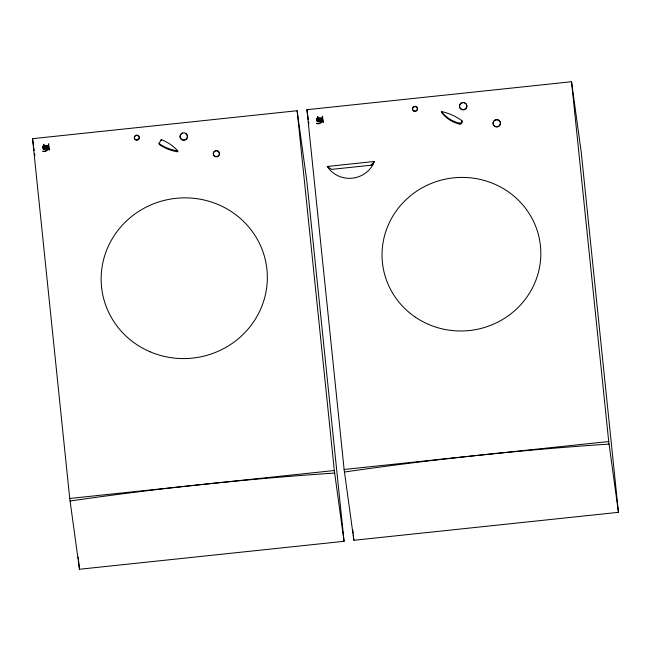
<?xml version="1.0" encoding="UTF-8"?>
<svg xmlns="http://www.w3.org/2000/svg" width="651" height="651" viewBox="0 0 651 651"><rect width="100%" height="100%" fill="white"/><g stroke="black" fill="none" stroke-linecap="round" stroke-linejoin="round"><path stroke-width="0.98" d="M159.015 143.464L161.228 139.607A42.535 41.086 -7.8 0 1 177.756 150.877L177.886 151.821A42.535 41.086 -7.8 0 1 159.145 144.408L159.015 143.464A42.535 41.086 -7.8 0 0 177.756 150.877M370.94 165.224L374.415 161.489L327.25 166.469L331.636 169.374L372.901 165.012M32.55 138.671L297.141 110.727L306.881 181.515L344.062 541.307L79.471 569.259L69.73 498.471L32.55 138.671L33.51 145.653M306.938 109.694L571.529 81.741L581.27 152.529L618.45 512.329L353.859 540.273L344.119 469.485L306.938 109.694L308.314 119.662M69.73 498.471L334.321 470.527L344.062 541.307M344.119 469.485L608.718 441.541L618.45 512.329M461.99 120.769L462.12 121.713A2.222 2.148 -7.8 0 1 459.337 124.04A32.363 31.256 -7.8 0 1 441.533 112.477L441.402 111.524A53.317 51.494 -7.8 0 1 461.99 120.769A2.222 2.148 -7.8 0 1 459.207 123.096L459.337 124.04M308.59 121.656L308.859 123.649M161.228 139.607L161.358 140.551M33.787 147.647L34.194 150.633M34.609 153.628L34.877 155.622M571.529 81.741L608.718 441.541M352.818 530.166L353.127 533.202M353.338 535.22L353.859 540.273M297.141 110.727L334.321 470.527M78.218 557.126L78.421 559.152M78.633 561.17L79.471 569.259M374.415 161.489A26.414 25.511 -7.8 0 1 352.297 178.187A26.414 25.511 -7.8 0 1 327.25 166.469M414.744 106.666A2.466 2.376 -7.8 0 1 417.307 109.799A2.466 2.376 -7.8 0 1 413.271 110.751A2.466 2.376 -7.8 0 1 414.117 106.813M344.469 472.016A902.921 233.693 -5.9 0 1 609.059 444.072M466.653 105.039A3.694 3.572 -7.8 0 1 463.089 109.905A3.694 3.572 -7.8 0 1 459.826 104.901M460.338 104.103A3.694 3.572 -7.8 0 1 461.038 103.452M461.885 103.004A3.694 3.572 -7.8 0 1 462.828 102.785M463.789 102.801A3.694 3.572 -7.8 0 1 464.716 103.061M465.53 103.55A3.694 3.572 -7.8 0 1 466.197 104.217M70.08 501.001A902.921 233.693 -5.9 0 1 334.671 473.049M216.75 150.918A3.076 2.978 -7.8 0 1 219.249 154.954A3.076 2.978 -7.8 0 1 214.553 156.281A3.076 2.978 -7.8 0 1 214.488 151.561M215.18 151.154A3.076 2.978 -7.8 0 1 215.953 150.934M459.207 123.096A32.363 31.256 -7.8 0 1 441.402 111.524M185.559 133.553A3.694 3.572 -7.8 0 1 186.813 138.663A3.694 3.572 -7.8 0 1 181.426 139.477A3.694 3.572 -7.8 0 1 181.108 134.22M181.865 133.634A3.694 3.572 -7.8 0 1 182.752 133.26M138.378 135.945A2.466 2.376 -7.8 0 1 137.686 140.022A2.466 2.376 -7.8 0 1 134.391 137.442M134.57 136.848A2.466 2.376 -7.8 0 1 137.833 135.628M46.595 146.565C45.985 147.94 47.971 150.658 48.239 148.07L47.417 148.469L47.1 147.622C49.858 148.225 46.66 143.326 46.595 146.565M320.504 118.832C319.885 120.207 321.879 122.925 322.139 120.337L321.317 120.736L321 119.89C323.759 120.492 320.561 115.585 320.504 118.832M42.73 146.597C42.274 148.574 43.625 150.039 44.146 149.527L44.553 149.486L44.024 144.359L43.584 144.4C44.65 147.207 43.121 144.872 42.73 146.597M316.63 118.864C316.174 120.842 317.525 122.307 318.046 121.794L318.453 121.753L317.924 116.627L317.485 116.667C318.551 119.475 317.021 117.139 316.63 118.864M43.951 148.2C42.738 150.405 43.487 143.716 43.951 148.2M317.851 120.468C316.638 122.673 317.387 115.984 317.851 120.468M45.895 148.159L45.529 148.68L45.033 145.678L44.593 145.726C44.227 148.168 45.326 149.811 46.075 149.323L46.49 149.282L46.099 145.564L45.66 145.612L45.895 148.159M319.796 120.427L319.429 120.948L318.933 117.945L318.494 117.994C318.127 120.435 319.234 122.079 319.975 121.591L320.39 121.55L319.999 117.831L319.56 117.88L319.796 120.427M47.075 146.369L47.051 147.02L47.702 146.955L47.075 146.369M320.976 118.637L320.951 119.288L321.61 119.223L320.976 118.637M48.662 143.969L48.158 145.352L49.183 149.087L48.662 143.969M322.562 116.236L322.058 117.619L323.083 121.355L322.562 116.236M323.49 122.095L323.165 121.892A1.815 1.75 -7.8 0 0 320.715 122.144A4.077 3.939 -7.8 0 1 316.581 123.373L317.102 123.698A4.077 3.939 -7.8 0 0 321.228 122.469A1.815 1.75 -7.8 0 1 323.49 122.095M49.59 149.828L49.264 149.624A1.815 1.75 -7.8 0 0 46.815 149.885A4.077 3.939 -7.8 0 1 42.681 151.105L43.194 151.431A4.077 3.939 -7.8 0 0 47.328 150.202A1.815 1.75 -7.8 0 1 49.59 149.828M413.93 110.898A2.466 2.376 -7.8 0 0 417.397 108.457A2.466 2.376 -7.8 0 0 413.507 106.797A2.466 2.376 -7.8 0 0 413.93 110.898M415.436 317.208A79.455 76.745 -7.8 0 0 540.485 260.709A79.455 76.745 -7.8 0 0 428.382 184.681A79.455 76.745 -7.8 0 0 415.436 317.208M494.654 126.375A3.694 3.572 -7.8 0 0 500.448 123.706A3.694 3.572 -7.8 0 0 495.208 120.207A3.694 3.572 -7.8 0 0 494.654 126.375M214.505 155.963A3.076 2.978 -7.8 0 0 219.403 153.88A3.076 2.978 -7.8 0 0 215.131 150.837A3.076 2.978 -7.8 0 0 214.505 155.963M494.614 126.058A3.694 3.572 -7.8 0 0 500.407 123.389A3.694 3.572 -7.8 0 0 495.159 119.89A3.694 3.572 -7.8 0 0 494.614 126.058M461.64 109.287A3.694 3.572 -7.8 0 0 466.824 105.625A3.694 3.572 -7.8 0 0 460.998 103.143A3.694 3.572 -7.8 0 0 461.64 109.287M181.914 139.501A3.694 3.572 -7.8 0 0 187.407 136.287A3.694 3.572 -7.8 0 0 181.824 133.317A3.694 3.572 -7.8 0 0 181.914 139.501M150.047 351.768A83.149 80.309 -7.8 0 0 266.926 269.481A83.149 80.309 -7.8 0 0 135.75 213.398A83.149 80.309 -7.8 0 0 150.047 351.768M135.758 139.664A2.466 2.376 -7.8 0 0 139.224 137.231A2.466 2.376 -7.8 0 0 135.335 135.571A2.466 2.376 -7.8 0 0 135.758 139.664"/></g></svg>
